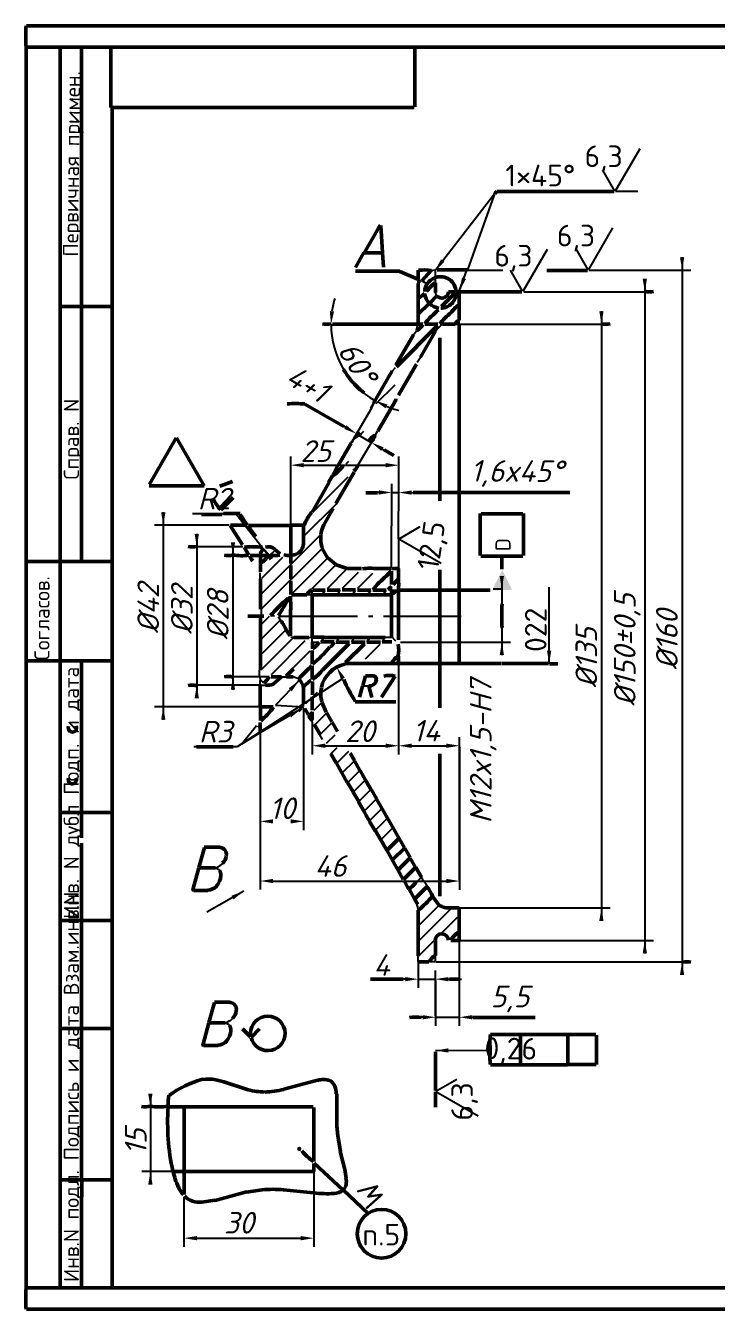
# Model space of a CAD drawing. Header units: millimetres. Extents: x 0 to 420, y 0 to 297.
# Drawn here: x 0 to 159.8, y 0 to 297 of the extents above; entities that cross this region are included whole.
import ezdxf

# ---------------------------------------------------------------- set-up
doc = ezdxf.new("R2010")
doc.units = ezdxf.units.MM
doc.linetypes.add('CENTER', pattern=[24, 18, -2.5, 1, -2.5])
for name, color, linetype, lineweight in [('AXIS', 1, 'CENTER', 25), ('DIMS', 4, 'Continuous', 25), ('MAIN', 7, 'Continuous', 50), ('TEXT', 7, 'Continuous', 25), ('THIN', 3, 'Continuous', 25)]:
    doc.layers.add(name, color=color, linetype=linetype, lineweight=lineweight)
doc.styles.add('ESKD', font='isocpeur.ttf', dxfattribs={"oblique": 15})
doc.dimstyles.new('ESKD', dxfattribs={"dimtxt": 5, "dimasz": 3, "dimexe": 2, "dimexo": 0, "dimgap": 1, "dimtad": 1, "dimtxsty": 'ESKD', "dimcen": 2.5, "dimclrd": 256, "dimclre": 256, "dimclrt": 256, "dimadec": 0, "dimazin": 3, "dimtfac": 1, "dimtmove": 0, "dimatfit": 3, "dimlwd": 25, "dimlwe": 25, "dimarcsym": 0})

# ---------------------------------------------------------------- blocks, each defined once
blk = doc.blocks.new('_CLOSEDFILLED')
at = {"color": 0, "linetype": 'ByBlock'}
blk.add_solid([(-1, 0.164), (0, 0), (-1, -0.164)], dxfattribs=at)
blk = doc.blocks.new('*D8')
at = {"lineweight": 25}
for p, q in [((110.15, 169.63), (110.14, 151.38)), ((110.15, 166.63), (108.15, 166.63)), ((86.74, 154.38), (112.15, 154.38))]:
    blk.add_line(p, q, dxfattribs=at)
at = {"layer": 'Defpoints'}
for p in [(110.15, 166.63), (110.15, 166.63), (86.74, 154.38)]:
    blk.add_point(p, dxfattribs=at)
at = {"layer": 'DIMS', "xscale": 3, "yscale": 3}
for p, rotation in [((110.15, 166.63), 269.9967150444205), ((110.15, 154.38), 89.99671504442051)]:
    blk.add_blockref('_CLOSEDFILLED', p, dxfattribs=dict(at, rotation=rotation))
at = {"layer": 'DIMS', "insert": (105.85, 129.07), "char_height": 5, "attachment_point": 5, "rotation": 89.9967, "style": 'ESKD'}
blk.add_mtext('M12x1,5-H7', dxfattribs=at)
blk = doc.blocks.new('*D10')
at = {"lineweight": 25}
for p, q in [((28.85, 49.91), (28.85, 28.9)), ((28.85, 46.91), (26.85, 46.91)), ((34.01, 31.9), (26.85, 31.9))]:
    blk.add_line(p, q, dxfattribs=at)
at = {"layer": 'Defpoints'}
for p in [(28.85, 46.91), (28.85, 46.91), (34.01, 31.9)]:
    blk.add_point(p, dxfattribs=at)
at = {"layer": 'DIMS', "xscale": 3, "yscale": 3}
for p, rotation in [((28.85, 46.91), 269.9930225875441), ((28.85, 31.9), 89.99302258754412)]:
    blk.add_blockref('_CLOSEDFILLED', p, dxfattribs=dict(at, rotation=rotation))
at = {"layer": 'DIMS', "insert": (25.48, 38.82), "char_height": 5, "attachment_point": 5, "rotation": 89.993, "style": 'ESKD'}
blk.add_mtext('15', dxfattribs=at)
blk = doc.blocks.new('*D25')
at = {"lineweight": 25}
for p, q in [((48.58, 184.06), (38.58, 184.06)), ((56.82, 173.54), (48.58, 184.06))]:
    blk.add_line(p, q, dxfattribs=at)
at = {"layer": 'Defpoints'}
for p in [(55.19, 176.06), (56.25, 174.42)]:
    blk.add_point(p, dxfattribs=at)
at = {"layer": 'DIMS', "xscale": 3, "yscale": 3, "rotation": 123.1296903807496}
blk.add_blockref('_CLOSEDFILLED', (55.19, 176.06), dxfattribs=at)
at = {"layer": 'DIMS', "insert": (43.58, 187.56), "char_height": 5, "attachment_point": 5, "style": 'ESKD'}
blk.add_mtext('R2', dxfattribs=at)
blk = doc.blocks.new('*D27')
at = {"lineweight": 25}
for p, q in [((73.4, 145.94), (48.9, 130.15)), ((48.9, 130.15), (38.9, 130.15))]:
    blk.add_line(p, q, dxfattribs=at)
at = {"layer": 'Defpoints'}
for p in [(71.95, 148.57), (75.43, 142.25)]:
    blk.add_point(p, dxfattribs=at)
at = {"layer": 'DIMS', "xscale": 3, "yscale": 3, "rotation": 118.8786533737825}
blk.add_blockref('_CLOSEDFILLED', (71.95, 148.57), dxfattribs=at)
at = {"layer": 'DIMS', "insert": (43.9, 133.65), "char_height": 5, "attachment_point": 5, "style": 'ESKD'}
blk.add_mtext('R3', dxfattribs=at)
blk = doc.blocks.new('*D30')
at = {"lineweight": 25}
for p, q in [((70.64, 227.91), (68.64, 227.9)), ((80.79, 210.23), (79.77, 208.51))]:
    blk.add_line(p, q, dxfattribs=at)
at = {"layer": 'Defpoints'}
for p in [(70.64, 227.91), (91.26, 228), (73.38, 217.73), (80.79, 210.23)]:
    blk.add_point(p, dxfattribs=at)
at = {"layer": 'DIMS', "lineweight": 25}
for start, end in [(-196.4334, -188.0975), (-179.7615, -120.5124), (-112.1765, -103.8405)]:
    blk.add_arc((91.26, 228), 20.62, start, end, dxfattribs=at)
at = {"layer": 'DIMS', "xscale": 3, "yscale": 3}
for p, rotation in [((70.64, 227.91), 266.0704880148989), ((80.79, 210.23), 153.6555706418759)]:
    blk.add_blockref('_CLOSEDFILLED', p, dxfattribs=dict(at, rotation=rotation))
at = {"layer": 'DIMS', "insert": (76.74, 218.96), "char_height": 5, "attachment_point": 5, "rotation": 301.9152, "style": 'ESKD'}
blk.add_mtext('60%%d', dxfattribs=at)

msp = doc.modelspace()

# ---------------------------------------------------------------- hatches: boundary and pattern name
at = {"layer": 'DIMS'}
h = msp.add_hatch(color=256, dxfattribs=at)
h.dxf.hatch_style = 1
h.paths.add_polyline_path([(110.278, 171.04), (107.852, 166.315), (112.491, 166.485)])
h = msp.add_hatch(color=256, dxfattribs=at)
h.dxf.hatch_style = 1
h.paths.add_polyline_path([(63.204, 37.631), (63.162, 37.588), (63.077, 37.588), (63.034, 37.545), (62.991, 37.545), (62.906, 37.46), (62.906, 37.418), (62.821, 37.333), (62.821, 36.992), (62.864, 36.949), (62.864, 36.907), (62.906, 36.864), (62.906, 36.822), (62.991, 36.737), (63.034, 36.737), (63.077, 36.694), (63.162, 36.694), (63.204, 36.651), (63.375, 36.651), (63.417, 36.694), (63.502, 36.694), (63.545, 36.737), (63.63, 36.737), (63.715, 36.822), (63.715, 36.949), (63.758, 36.992), (63.758, 37.29), (63.715, 37.333), (63.715, 37.375), (63.672, 37.418), (63.672, 37.46), (63.587, 37.545), (63.545, 37.545), (63.502, 37.588), (63.417, 37.588), (63.375, 37.631)])
at = {"layer": 'THIN'}
h = msp.add_hatch(dxfattribs=at)
h.set_pattern_fill('ANSI31', scale=0.777953)
h.set_pattern_definition([(45, (-1.3503, 1.3503), (-1.746554, 1.746554), [])])
h.paths.add_polyline_path([(75.207, 194.07), (74.909, 193.09), (66.396, 184.577), (67.375, 183.896), (67.631, 183.385), (67.673, 182.704), (67.375, 182.023), (64.566, 179.213), (65.162, 178.915), (65.758, 178.149), (65.843, 177.34), (65.545, 176.659), (62.055, 173.168), (61.502, 172.913), (60.438, 172.998), (59.757, 173.552), (59.459, 174.105), (58.437, 174.36), (57.969, 174.871), (57.671, 175.765), (56.394, 174.531), (57.416, 173.722), (57.629, 172.658), (57.331, 171.976), (54.564, 169.21), (55.543, 168.528), (55.799, 168.018), (55.841, 167.337), (55.543, 166.655), (54.564, 165.676), (55.543, 164.868), (55.756, 163.803), (55.458, 163.122), (54.309, 161.973), (55.288, 161.292), (55.586, 160.611), (55.373, 159.547), (54.309, 158.44), (55.288, 157.759), (55.586, 157.078), (55.586, 156.524), (55.288, 155.843), (54.351, 154.864), (54.947, 154.566), (55.586, 153.672), (55.543, 152.693), (54.564, 151.544), (55.458, 150.863), (55.756, 150.181), (55.543, 149.117), (54.522, 148.053), (55.245, 148.096), (56.054, 147.883), (56.565, 147.415), (56.905, 146.733), (59.331, 149.117), (59.884, 149.373), (61.076, 149.202), (61.927, 148.138), (66.013, 152.225), (65.034, 152.906), (64.737, 153.587), (64.822, 154.396), (65.545, 155.46), (64.268, 154.353), (63.63, 154.225), (62.821, 154.438), (62.013, 155.46), (61.332, 155.545), (60.651, 156.098), (60.268, 157.205), (59.672, 157.376), (59.161, 157.844), (58.863, 158.525), (58.906, 159.461), (58.395, 159.206), (57.373, 159.291), (56.65, 159.887), (56.352, 160.44), (55.841, 160.653), (55.373, 161.164), (55.16, 161.718), (55.373, 162.782), (59.076, 166.443), (59.884, 166.655), (60.821, 166.357), (61.544, 165.336), (63.8, 167.592), (64.737, 167.89), (65.673, 167.592), (66.354, 166.698), (67.29, 167.635), (67.844, 167.89), (69.035, 167.72), (69.844, 166.741), (70.951, 167.762), (72.142, 167.932), (72.696, 167.677), (73.377, 166.741), (74.483, 167.762), (75.292, 167.975), (76.228, 167.677), (76.909, 166.741), (81.506, 171.253), (80.314, 170.316), (79.505, 170.103), (78.569, 170.401), (77.888, 171.338), (76.867, 170.401), (76.058, 170.189), (75.122, 170.487), (74.441, 171.423), (73.802, 171.083), (72.781, 171.168), (72.057, 171.764), (71.759, 172.317), (71.206, 172.317), (70.653, 172.572), (70.184, 173.083), (69.972, 173.764), (69.333, 174.02), (68.822, 174.488), (68.525, 175.169), (68.652, 176.02), (68.056, 176.318), (67.418, 177.212), (67.46, 178.234), (68.056, 179), (67.46, 179.298), (66.992, 179.809), (66.779, 180.362), (66.865, 181.171), (71.929, 186.365), (71.334, 186.663), (70.865, 187.173), (70.653, 187.727), (70.738, 188.578), (75.76, 193.772)])
h.paths.add_polyline_path([(90.188, 219.015), (80.867, 209.65), (81.463, 209.352), (81.931, 208.841), (82.144, 208.287), (82.059, 207.479), (77.037, 202.285), (78.058, 201.476), (78.271, 200.923), (78.186, 200.114), (73.887, 195.687), (74.483, 195.389), (74.781, 196.368), (79.335, 200.88), (78.739, 201.178), (78.143, 201.945), (78.058, 202.753), (78.271, 203.307), (86.4, 211.437), (85.805, 211.735), (85.336, 212.246), (85.124, 212.8), (85.209, 213.651), (90.274, 218.929)])
h = msp.add_hatch(dxfattribs=at)
h.set_pattern_fill('ANSI31', scale=0.777953)
h.set_pattern_definition([(45, (-1.0007, 1.0007), (-1.746554, 1.746554), [])])
h.paths.add_polyline_path([(68.269, 143.966), (64.609, 140.263), (65.886, 139.922), (66.354, 139.412), (66.567, 138.731), (67.546, 137.922), (67.758, 137.368), (67.716, 136.687), (66.694, 135.368), (67.29, 135.07), (67.801, 134.516), (68.014, 133.963), (67.886, 133.069), (68.695, 132.814), (69.206, 132.345), (69.503, 131.664), (69.461, 131.068), (70.057, 130.77), (70.567, 130.217), (70.78, 129.153), (70.525, 128.557), (71.632, 127.833), (71.929, 127.152), (71.844, 126.428), (72.568, 126.088), (73.036, 125.577), (73.249, 125.024), (73.121, 124.13), (73.845, 123.789), (74.313, 123.278), (74.526, 122.725), (74.398, 121.873), (75.505, 121.15), (75.803, 120.469), (75.717, 119.66), (76.441, 119.319), (76.909, 118.809), (77.122, 118.255), (76.994, 117.404), (78.101, 116.68), (78.399, 115.999), (78.314, 115.233), (79.037, 114.892), (79.505, 114.381), (79.718, 113.828), (79.548, 112.892), (80.272, 112.551), (80.74, 112.04), (80.953, 111.487), (80.867, 110.678), (81.634, 110.337), (82.102, 109.827), (82.315, 109.273), (82.315, 108.379), (85.124, 111.231), (84.4, 111.572), (83.932, 112.083), (83.719, 112.636), (83.847, 113.487), (82.74, 114.211), (82.442, 114.892), (82.57, 115.744), (81.463, 116.467), (81.165, 117.148), (81.251, 117.957), (80.527, 118.298), (80.059, 118.809), (79.846, 119.362), (79.974, 120.213), (79.25, 120.554), (78.654, 121.32), (78.697, 122.469), (78.058, 122.725), (77.548, 123.193), (77.25, 123.874), (77.335, 124.683), (76.611, 125.024), (76.143, 125.534), (75.93, 126.088), (76.058, 126.939), (75.377, 127.28), (74.781, 128.046), (74.824, 129.195), (74.058, 128.897), (72.994, 128.982), (72.313, 129.536), (72.015, 130.089), (71.504, 130.302), (71.036, 130.813), (70.823, 131.366), (70.865, 132.047), (71.759, 133.197), (71.163, 133.495), (70.525, 134.389), (70.482, 135.112), (70.908, 135.921), (70.184, 136.262), (69.716, 136.772), (69.503, 137.326), (69.589, 138.135), (68.993, 138.433), (68.354, 139.327), (68.312, 140.008), (68.525, 140.518), (67.588, 141.2), (67.29, 141.881), (67.375, 142.689)])
h.paths.add_polyline_path([(85.634, 154.055), (84.4, 153.034), (83.591, 152.821), (82.612, 153.119), (81.931, 154.055), (77.335, 149.543), (78.527, 150.479), (79.335, 150.692), (80.272, 150.394), (80.995, 149.415)])
h = msp.add_hatch(dxfattribs=at)
h.set_pattern_fill('ANSI31', scale=0.777953)
h.set_pattern_definition([(45, (-0.6809, 0.6809), (-1.746554, 1.746554), [])])
h.paths.add_polyline_path([(98.403, 92.842), (97.594, 92.331), (96.828, 92.331), (96.275, 92.586), (95.551, 93.565), (91.04, 89.011), (91.934, 88.33), (92.231, 87.648), (92.019, 86.584), (90.997, 85.52), (91.976, 84.839), (92.231, 84.328), (92.274, 83.647), (91.976, 82.966), (90.784, 81.774), (90.869, 81.689), (94.53, 85.265), (94.615, 85.946), (95.211, 86.712), (96.445, 87.138), (100.063, 90.713), (99.254, 90.969), (98.743, 91.437), (98.445, 92.118)])

# ---------------------------------------------------------------- linework, layer by layer
at = {"layer": 'AXIS'}
msp.add_line((58.778, 160.407), (102.446, 160.407), dxfattribs=at)
at = {"layer": 'DIMS'}
for p, q in [((136.456, 258.729), (142.111, 268.523)), ((136.323, 258.687), (133.519, 263.543)), ((141.646, 258.603), (136.453, 258.603)), ((130.28, 240.555), (135.859, 250.217)), ((115.109, 235.519), (120.726, 245.249)), ((130.125, 240.519), (127.332, 245.357)), ((114.966, 235.535), (112.144, 240.421)), ((86.293, 171.466), (86.293, 178.192)), ((96.149, 172.534), (86.355, 178.188)), ((86.404, 178.27), (91.292, 181.092)), ((94.911, 50.489), (99.767, 53.293)), ((104.667, 44.71), (94.905, 50.346))]:
    msp.add_line(p, q, dxfattribs=at)
at = {"layer": 'MAIN'}
for p, q in [((419.864, 296.945), (0.17, 296.945)), ((0.085, 292.019), (89.976, 292.019)), ((0.085, 4.981), (0.085, 292.019)), ((8.002, 5.023), (8.002, 291.977)), ((12.953, 173.041), (12.953, 291.977)), ((19.725, 278.057), (19.725, 291.976)), ((90.018, 278.185), (90.018, 291.977)), ((414.935, 292.007), (90.061, 292.007)), ((19.983, 232.041), (19.983, 277.972)), ((20.047, 278.014), (89.848, 278.014)), ((109.001, 258.603), (136.155, 258.603)), ((78.35, 244.474), (81.393, 249.745)), ((82.527, 244.471), (82.144, 250.728)), ((76.282, 241.033), (78.26, 244.46)), ((78.399, 244.428), (82.485, 244.428)), ((82.74, 241.108), (82.527, 244.385)), ((76.313, 240.145), (86.57, 240.145)), ((90.699, 238.298), (86.571, 240.086)), ((90.793, 238.339), (90.793, 240.401)), ((91.636, 237.958), (93.806, 240.341)), ((102.063, 240.46), (95.168, 240.46)), ((120.578, 240.327), (129.942, 240.327)), ((90.802, 230.295), (90.802, 237.319)), ((90.856, 233.871), (92.231, 234.978)), ((94.78, 235.233), (94.78, 237.447)), ((96.2, 231.987), (99.456, 235.244)), ((99.468, 235.372), (97.849, 235.372)), ((99.595, 235.428), (114.789, 235.428)), ((100.288, 232.381), (100.288, 235.385)), ((8.044, 231.998), (19.919, 231.998)), ((20.009, 5.023), (20.009, 231.998)), ((90.89, 230.274), (93.274, 232.658)), ((93.381, 232.722), (95.041, 234.382)), ((100.306, 228.848), (100.306, 232.339)), ((90.793, 227.931), (90.793, 230.253)), ((70.993, 227.889), (91.848, 227.889)), ((85.804, 218.078), (95.296, 227.571)), ((91.324, 220.252), (94.828, 226.293)), ((95.381, 227.91), (92.316, 227.91)), ((96.402, 227.889), (99.34, 227.889)), ((100.306, 149.458), (100.306, 227.846)), ((85.642, 218.419), (89.721, 225.485)), ((95.807, 187.046), (95.807, 224.719)), ((80.452, 209.655), (84.78, 217.153)), ((86.27, 211.481), (90.398, 218.628)), ((73.589, 204.243), (64.609, 209.428)), ((81.454, 203.137), (85.287, 209.777)), ((28.666, 190.911), (34.844, 201.612)), ((41.303, 190.547), (34.925, 201.594)), ((72.367, 195.364), (75.271, 200.395)), ((85.17, 197.567), (82.907, 198.873)), ((70.951, 192.835), (72.185, 195.261)), ((71.775, 186.417), (75.991, 193.719)), ((41.285, 190.541), (28.542, 190.541)), ((44.903, 190.451), (47.882, 191.558)), ((66.258, 184.435), (70.15, 191.206)), ((70.03, 191.272), (70.901, 192.781)), ((45.179, 184.981), (47.989, 187.791)), ((81.421, 188.919), (78.654, 188.919)), ((89.635, 188.961), (100.267, 188.961)), ((100.352, 188.983), (125.855, 188.983)), ((49.627, 184.112), (45.797, 184.112)), ((68.978, 181.516), (71.136, 185.254)), ((105.153, 174.375), (105.153, 184.151)), ((115.125, 174.375), (115.125, 184.151)), ((40.689, 183.896), (45.456, 183.896)), ((50.155, 176.872), (47.329, 181.362)), ((47.371, 181.405), (51.202, 181.405)), ((51.244, 181.447), (49.627, 183.862)), ((51.542, 181.383), (61.259, 181.383)), ((61.302, 174.488), (61.302, 181.362)), ((61.344, 181.405), (64.284, 181.405)), ((64.298, 179.085), (64.298, 181.362)), ((115.044, 184.057), (105.34, 184.057)), ((64.284, 177.084), (64.284, 179.044)), ((51.617, 174.478), (50.531, 176.342)), ((58.863, 174.786), (57.671, 175.765)), ((69.842, 173.891), (68.612, 176.022)), ((0.128, 172.998), (19.919, 172.998)), ((51.925, 174.417), (54.239, 174.417)), ((54.303, 172.615), (54.303, 174.375)), ((56.097, 174.396), (54.324, 174.396)), ((54.346, 170.614), (54.346, 172.573)), ((61.323, 172.572), (61.323, 174.375)), ((71.759, 172.317), (69.887, 173.85)), ((74.398, 171.423), (71.802, 172.274)), ((110.15, 174.254), (105.298, 174.254)), ((110.15, 174.254), (115.002, 174.254)), ((110.15, 171.253), (110.15, 174.233)), ((61.302, 169.039), (61.302, 172.105)), ((74.441, 171.423), (77.675, 171.423)), ((81.42, 171.381), (84.613, 171.381)), ((83.452, 169.688), (84.582, 170.817)), ((84.644, 167.676), (84.644, 170.785)), ((86.25, 168.869), (86.25, 171.381)), ((95.807, 139.199), (95.807, 171.125)), ((54.308, 161.973), (54.308, 169.039)), ((61.323, 165.42), (61.323, 168.572)), ((66.354, 166.402), (69.248, 166.402)), ((72.781, 166.424), (69.716, 166.424)), ((76.314, 166.473), (73.249, 166.473)), ((79.846, 166.424), (76.781, 166.424)), ((83.378, 166.375), (80.313, 166.375)), ((84.653, 155.545), (84.653, 166.36)), ((85.029, 167.736), (86.155, 168.861)), ((86.272, 160.44), (86.272, 166.36)), ((86.314, 166.402), (107.469, 166.402)), ((66.307, 160.398), (66.307, 165.251)), ((66.328, 165.315), (68.567, 165.315)), ((68.61, 165.336), (82.74, 165.336)), ((84.613, 165.315), (82.782, 165.315)), ((51.415, 160.398), (55.075, 160.398)), ((54.303, 158.439), (54.303, 160.356)), ((61.281, 155.843), (61.281, 160.355)), ((66.307, 155.545), (66.307, 160.398)), ((86.25, 154.864), (86.25, 160.355)), ((54.308, 154.907), (54.308, 158.397)), ((54.303, 151.416), (54.303, 154.864)), ((61.204, 155.843), (60.268, 157.12)), ((62.013, 155.46), (65.503, 155.46)), ((69.035, 155.481), (66.328, 155.481)), ((71.377, 154.439), (68.312, 154.439)), ((69.078, 155.46), (83.166, 155.46)), ((84.729, 154.415), (82.485, 154.415)), ((66.286, 149.287), (66.286, 152.396)), ((66.328, 152.821), (66.328, 154.351)), ((68.726, 147.936), (74.835, 154.044)), ((74.909, 154.39), (71.844, 154.39)), ((73.972, 149.628), (78.356, 154.012)), ((78.527, 154.393), (75.376, 154.393)), ((82.06, 154.393), (78.952, 154.393)), ((0.128, 150.011), (19.919, 150.011)), ((12.953, 109.103), (12.953, 149.969)), ((54.308, 147.883), (54.308, 151.373)), ((66.237, 145.71), (66.237, 148.861)), ((73.844, 149.394), (77.421, 149.394)), ((77.463, 149.432), (84.528, 149.432)), ((86.229, 149.437), (84.57, 149.437)), ((86.25, 149.458), (86.25, 151.118)), ((86.314, 149.432), (110.107, 149.432)), ((120.918, 149.394), (110.192, 149.394)), ((121.173, 149.351), (123.089, 149.351)), ((59.204, 146.378), (56.777, 146.378)), ((57.246, 144.656), (59.203, 146.35)), ((60.277, 146.509), (61.96, 148.192)), ((61.886, 146.378), (60.309, 146.378)), ((64.119, 143.982), (65.949, 145.599)), ((77.97, 144.265), (78.581, 146.545)), ((78.577, 146.576), (80.23, 146.576)), ((82.315, 141.625), (85.49, 146.464)), ((54.261, 139.454), (54.261, 144.351)), ((64.305, 140.178), (64.305, 143.626)), ((66.333, 142.179), (66.333, 145.288)), ((77.225, 141.62), (77.912, 144.184)), ((80.066, 141.584), (79.371, 144.177)), ((66.286, 138.645), (66.286, 141.753)), ((69.546, 138.135), (68.482, 140.476)), ((85.634, 140.595), (76.228, 140.595)), ((54.308, 136.262), (54.308, 139.391)), ((57.288, 139.412), (54.324, 139.412)), ((65.37, 137.621), (64.58, 138.989)), ((66.264, 136.304), (66.264, 138.22)), ((70.83, 135.925), (69.581, 138.088)), ((54.239, 133.494), (54.239, 135.794)), ((68.031, 133.146), (66.735, 135.391)), ((72.16, 133.693), (70.89, 135.893)), ((39.54, 130.132), (47.967, 130.132)), ((71.839, 126.425), (70.607, 128.56)), ((76.068, 126.967), (75.069, 128.699)), ((95.807, 95.609), (95.807, 128.557)), ((73.156, 124.168), (71.878, 126.381)), ((77.333, 124.682), (76.055, 126.895)), ((74.4, 121.893), (73.104, 124.138)), ((75.728, 119.709), (74.451, 121.922)), ((78.603, 122.464), (77.344, 124.645)), ((79.905, 120.223), (78.638, 122.417)), ((77.058, 117.482), (75.79, 119.677)), ((81.224, 118.033), (79.975, 120.196)), ((78.274, 115.21), (77.015, 117.391)), ((86.396, 108.973), (81.208, 117.957)), ((8.044, 114.977), (19.919, 114.977)), ((80.837, 110.704), (79.57, 112.899)), ((82.209, 108.52), (80.949, 110.701)), ((12.953, 30.011), (12.953, 107.868)), ((41.327, 106.906), (44.903, 106.906)), ((83.541, 106.228), (82.245, 108.473)), ((83.538, 106.176), (86.325, 108.965)), ((87.669, 106.757), (86.409, 108.938)), ((40.085, 102.209), (41.336, 106.879)), ((86.097, 101.735), (83.512, 106.212)), ((84.879, 103.984), (87.624, 106.73)), ((86.134, 101.706), (88.923, 104.495)), ((88.967, 104.513), (87.689, 106.726)), ((90.187, 102.267), (88.938, 104.43)), ((38.741, 97.349), (40.032, 102.169)), ((40.136, 102.164), (43.881, 102.164)), ((87.364, 99.474), (86.068, 101.719)), ((87.4, 99.461), (90.21, 102.271)), ((91.549, 100.035), (90.272, 102.248)), ((38.816, 96.928), (42.136, 96.928)), ((89.974, 95.012), (88.696, 97.225)), ((90.007, 94.981), (92.796, 97.769)), ((95.551, 93.565), (94.147, 95.524)), ((90.681, 93.677), (89.925, 94.986)), ((90.802, 81.774), (90.802, 92.374)), ((98.403, 92.886), (100.267, 92.886)), ((100.288, 90.926), (100.288, 92.865)), ((8.044, 89.99), (19.919, 89.99)), ((100.306, 87.393), (100.306, 90.884)), ((100.288, 85.411), (100.288, 87.351)), ((94.787, 81.902), (94.787, 85.368)), ((100.267, 85.389), (98.318, 85.389)), ((90.813, 80.414), (93.296, 80.414)), ((79.803, 76.389), (87.337, 76.389)), ((98.062, 76.389), (100.267, 76.389)), ((42.403, 66.361), (43.657, 71.041)), ((43.668, 71.064), (47.201, 71.064)), ((41.039, 61.377), (42.366, 66.329)), ((42.434, 66.322), (46.18, 66.322)), ((103.553, 67.577), (117.896, 67.577)), ((8.044, 65.002), (19.919, 65.002)), ((51.99, 63.065), (50.159, 64.896)), ((52.234, 62.991), (54.128, 64.885)), ((107.511, 63.584), (114.406, 63.584)), ((114.449, 56.659), (114.449, 63.555)), ((114.491, 63.597), (131.857, 63.597)), ((125.387, 56.659), (125.387, 63.555)), ((132.014, 56.667), (132.014, 63.427)), ((41.115, 61.086), (44.562, 61.086)), ((94.787, 50.656), (94.787, 59.596)), ((114.406, 56.629), (107.511, 56.629)), ((114.491, 56.616), (125.345, 56.616)), ((125.43, 56.642), (132.001, 56.642)), ((45.834, 52.655), (43.971, 53.154)), ((51.5, 50.818), (45.839, 52.674)), ((59.749, 50.932), (67.511, 53.012)), ((71.951, 47.632), (71.951, 49.892)), ((72.015, 42.398), (72.015, 47.634)), ((94.822, 46.783), (94.822, 50.316)), ((32.985, 46.908), (36.609, 46.908)), ((36.651, 31.969), (36.651, 46.865)), ((66.524, 46.904), (36.694, 46.904)), ((66.625, 34.268), (66.625, 46.698)), ((72.185, 40.142), (72.015, 42.398)), ((72.815, 36.524), (72.185, 40.142)), ((73.868, 32.366), (72.758, 36.509)), ((66.625, 31.886), (66.625, 33.8)), ((73.462, 27.627), (66.737, 33.842)), ((8.044, 29.968), (19.961, 29.968)), ((34.134, 31.908), (36.566, 31.908)), ((36.632, 26.605), (36.632, 31.886)), ((66.567, 31.908), (36.694, 31.908)), ((74.143, 30.394), (73.811, 32.352)), ((43.804, 25.249), (51.067, 27.195)), ((51.074, 27.167), (54.692, 27.712)), ((66.567, 26.988), (59.629, 27.712)), ((79.165, 22.306), (73.547, 27.584)), ((12.953, 5.023), (12.953, 25.796)), ((40.774, 24.817), (43.796, 25.277)), ((0.128, 4.986), (414.893, 4.986)), ((0.17, 0.069), (378.8, 0.069))]:
    msp.add_line(p, q, dxfattribs=at)
msp.add_circle((82.322, 17.536), 5.629, dxfattribs=at)
for centre, radius, start, end in [((25.046, 294.467), 25.043, 174.28403, 185.60123), ((109.483, 257.759), 0.988, 119.70293, 173.33951), ((83.323, 249.189), 1.974, 128.42787, 163.85846), ((92.288, 226.339), 14.111, 83.8127, 95.76128), ((95.98, 235.107), 3.776, 109.92418, 145.46832), ((95.937, 235.254), 3.651, 3.04469, 107.52263), ((96.025, 235.343), 3.748, 185.13439, 224.02501), ((96.349, 235.186), 4.053, 149.30396, 176.3061), ((101.899, 228.165), 11.77, 127.79718, 141.4441), ((96.02, 235.169), 3.551, 269.98876, 1.06145), ((96.288, 235.443), 1.499, 285.99487, 358.48579), ((144.335, 239.864), 4.49, 255.5818, 281.87377), ((95.989, 235.362), 3.746, 225.99964, 264.00566), ((96.304, 235.554), 1.624, 224.86534, 284.15442), ((105.888, 224.77), 9.496, 126.97323, 142.07427), ((112.654, 211.017), 26.509, 130.31357, 140.14135), ((109.374, 217.191), 17.324, 129.32356, 141.37757), ((100.907, 227.321), 1.663, 115.753, 156.09445), ((69.523, 232.249), 4.368, 258.65053, 285.02437), ((87.958, 230.285), 4.641, 303.20355, 328.43378), ((134.29, 232.372), 4.49, 255.5818, 281.87377), ((91.167, 227.893), 20.503, 210.58241, 221.47913), ((84.239, 220.863), 10.631, 217.74458, 235.87924), ((62.473, 185.399), 24.148, 84.91962, 94.62903), ((84.403, 210.735), 1.261, 312.62703, 357.01025), ((83.292, 198.269), 4.728, 122.27689, 145.43567), ((78.448, 202.595), 2.376, 305.71576, 350.56256), ((63.932, 202.278), 11.856, 306.66293, 323.34612), ((74.111, 196.101), 2.832, 310.22149, 342.80172), ((53.995, 192.563), 11.746, 205.41862, 220.43697), ((74.922, 177.266), 11.311, 140.88485, 158.43461), ((63.123, 187.458), 13.116, 207.83956, 221.15104), ((75.545, 178.257), 7.315, 153.61363, 172.84348), ((75.928, 178.457), 7.663, 174.98964, 198.11164), ((38.431, 180.861), 4.486, 259.21292, 284.8898), ((52.533, 158.634), 17.805, 82.75157, 96.19001), ((56.251, 174.423), 1.95, 128.60066, 178.91874), ((56.152, 174.191), 2.247, 47.60195, 107.74341), ((61.354, 177.396), 2.951, 269.81617, 325.47855), ((61.188, 177.419), 3.09, 326.74706, 353.81494), ((46.816, 178.86), 4.486, 259.21292, 284.8898), ((49.869, 186.529), 12.166, 260.99543, 277.85902), ((54.345, 175.057), 2.597, 195.64648, 226.25821), ((50.932, 177.71), 6.171, 304.19551, 327.03226), ((57.595, 182.164), 7.785, 262.08604, 279.07056), ((60.825, 177.676), 3.282, 250.99298, 277.32939), ((79.653, 153.561), 17.887, 84.45679, 95.6695), ((100.154, 149.96), 25.835, 130.25818, 140.20873), ((85.679, 168.619), 2.824, 78.87192, 108.50008), ((67.915, 163.647), 3.343, 121.38935, 148.61986), ((85.127, 165.971), 1.373, 111.88994, 158.11938), ((84.057, 166.998), 1.676, 294.00277, 337.33259), ((77.007, 167.744), 9.286, 352.45114, 6.6912), ((85.307, 135.831), 37.817, 130.71226, 139.29669), ((34.188, 177.068), 29.383, 325.81031, 334.52787), ((31.222, 162.66), 30.095, 355.77716, 4.45278), ((63.279, 186.637), 21.365, 265.22006, 274.70996), ((143.277, 160.396), 33.162, 175.12998, 184.70998), ((50.742, 153.088), 10.362, 22.94395, 37.13249), ((63.873, 156.833), 4.743, 301.72647, 328.28273), ((44.27, 175.488), 34.3, 310.12636, 319.58425), ((68.868, 155.709), 2.91, 302.11412, 332.01795), ((78.552, 152.409), 7.753, 350.76514, 11.00135), ((81.426, 130.48), 23.866, 129.58698, 139.92499), ((75.431, 142.25), 7.213, 102.95165, 167.01608), ((89.896, 145.746), 6.536, 124.61457, 144.81587), ((46.836, 141.896), 4.526, 76.03459, 100.9412), ((52.735, 148.519), 4.242, 303.69299, 329.05105), ((61.009, 143.281), 3.304, 6.60151, 50.47454), ((59.051, 155.465), 12.214, 306.82464, 322.10338), ((109.426, 161.42), 39.138, 203.6121, 212.05773), ((80.263, 145.711), 0.874, 331.75493, 92.18903), ((84.167, 139.492), 7.152, 79.27504, 100.40778), ((38.451, 139.896), 4.526, 76.03459, 100.9412), ((56.025, 147.48), 3.083, 259.45036, 293.37005), ((75.874, 142.414), 7.609, 169.27537, 194.38572), ((79.558, 145.781), 1.567, 263.59344, 341.71102), ((43.565, 149.333), 17.008, 309.43728, 323.90111), ((68.335, 138.387), 3.026, 195.44805, 225.23294), ((10.806, 134.545), 0.968, 157.29073, 26.01115), ((10.806, 122.54), 0.968, 157.25618, 26.04402), ((88.405, 119.47), 10.942, 203.07202, 216.6925), ((44.866, 105.325), 1.56, 344.20995, 88.70075), ((43.533, 105.232), 2.873, 315.0697, 353.19611), ((42.906, 100.478), 2.221, 357.40595, 29.47033), ((40.999, 100.608), 4.141, 320.11263, 356.81774), ((93.705, 101.315), 6.462, 200.53622, 218.70813), ((84.948, 102.617), 6.527, 305.35224, 326.86491), ((38.956, 97.155), 0.283, 139.52752, 238.40396), ((41.77, 100.394), 3.447, 276.03619, 314.58799), ((71.814, 114.757), 29.389, 310.46292, 319.21097), ((84.96, 91.753), 9.928, 22.63332, 37.10572), ((97.867, 97.104), 4.228, 237.58978, 276.59629), ((96.383, 85.311), 1.628, 95.19399, 175.69635), ((96.231, 85.349), 1.557, 2.53998, 88.41865), ((105.893, 79.776), 9.503, 126.9747, 143.03434), ((97.503, 77.695), 5.04, 123.94194, 146.06718), ((152.954, 74.36), 6.071, 81.41974, 99.19545), ((47.178, 69.469), 1.56, 346.32865, 89.19487), ((45.744, 69.431), 2.997, 315.09663, 353.47445), ((45.115, 64.575), 2.336, 357.97019, 29.59208), ((56.022, 63.872), 3.989, 193.3725, 191.19442), ((90.125, 57.254), 10.372, 82.09008, 97.18328), ((43.375, 64.722), 4.081, 319.41842, 356.77818), ((126.141, 61.708), 18.743, 174.28774, 185.40834), ((41.162, 61.255), 0.183, 139.25246, 254.54247), ((44.154, 64.427), 3.326, 276.95948, 314.52312), ((122.124, 58.292), 14.726, 173.94563, 186.44497), ((46.837, 31.082), 22.936, 104.80854, 126.50686), ((42.268, 44.876), 8.43, 78.3814, 98.73987), ((55.671, 66.993), 16.693, 255.53829, 268.6831), ((54.957, 69.108), 18.81, 271.00761, 284.76966), ((68.872, 48.54), 4.666, 71.40077, 106.91644), ((68.404, 50.2), 3.42, 354.91851, 54.61948), ((41.434, 47.827), 8.495, 168.13027, 185.8746), ((27.685, 51.533), 4.651, 259.33132, 284.61779), ((30.992, 62.212), 15.342, 261.99063, 277.10878), ((86.868, 43.332), 54.027, 176.24831, 192.14115), ((76.676, 47.836), 16.975, 221.07141, 233.39598), ((-11.366, 27.94), 24.375, 355.05149, 4.66294), ((50.832, 35.554), 17.103, 192.39733, 204.74102), ((70.919, 29.544), 3.268, 324.49529, 14.76711), ((40.027, 30.089), 4.986, 199.7055, 224.79447), ((57.064, 0.043), 27.753, 84.7039, 94.90028), ((69.87, 51.399), 24.621, 262.5019, 273.40674), ((71.297, 30.372), 3.526, 270.59283, 308.25794), ((40.158, 29.81), 5, 226.62504, 277.0314), ((24.62, 2.511), 24.618, 174.35142, 185.76546)]:
    msp.add_arc(centre, radius, start, end, dxfattribs=at)
at = {"layer": 'THIN'}
for p, q in [((93.806, 240.341), (94.615, 240.512)), ((90.814, 237.362), (90.771, 238.085)), ((91.38, 237.915), (90.814, 238.128)), ((90.856, 237.362), (91.38, 237.872)), ((92.808, 237.241), (91.654, 237.908)), ((94.787, 237.489), (94.787, 238.639)), ((94.835, 238.766), (94.835, 240.171)), ((95.083, 234.424), (94.801, 235.233)), ((100.309, 227.931), (100.267, 228.805)), ((89.72, 225.485), (90.401, 226.379)), ((90.39, 226.51), (90.74, 227.843)), ((94.787, 226.33), (95.591, 227.151)), ((95.591, 227.143), (96.362, 227.891)), ((96.403, 227.846), (95.849, 227.931)), ((100.26, 227.783), (99.375, 227.826)), ((90.529, 219.142), (91.329, 220.249)), ((84.829, 217.141), (85.554, 217.866)), ((79.989, 208.513), (80.564, 209.51)), ((80.875, 202.252), (81.405, 203.169)), ((75.241, 200.412), (75.845, 200.838)), ((54.261, 169.079), (54.261, 170.362)), ((66.307, 165.335), (66.307, 166.36)), ((68.652, 165.352), (69.248, 166.387)), ((72.185, 165.352), (72.781, 166.387)), ((75.717, 165.352), (76.314, 166.387)), ((79.25, 165.352), (79.846, 166.387)), ((82.81, 165.362), (83.394, 166.376)), ((84.613, 166.402), (83.847, 166.445)), ((84.644, 166.445), (84.613, 167.251)), ((84.729, 166.402), (85.549, 166.402)), ((85.634, 166.402), (86.145, 166.485)), ((60.661, 164.559), (61.129, 165.027)), ((66.244, 165.315), (65.077, 165.315)), ((54.521, 160.434), (54.521, 161.925)), ((57.586, 160.398), (56.65, 160.44)), ((59.015, 159.39), (58.515, 160.257)), ((61.97, 155.46), (61.374, 155.511)), ((65.545, 155.46), (66.243, 155.503)), ((66.307, 154.436), (66.307, 155.46)), ((68.312, 154.481), (69.035, 155.417)), ((71.844, 154.481), (72.568, 155.417)), ((75.377, 154.481), (76.101, 155.417)), ((79.003, 154.445), (79.582, 155.451)), ((82.536, 154.445), (83.115, 155.451)), ((83.207, 155.503), (84.645, 155.503)), ((85.646, 154.618), (84.675, 155.578)), ((66.354, 154.393), (67.844, 154.393)), ((54.096, 146.426), (54.096, 147.846)), ((54.261, 144.434), (54.261, 145.499)), ((54.325, 145.584), (54.282, 146.35)), ((55.075, 144.903), (54.394, 145.541)), ((59.202, 146.378), (60.269, 146.378)), ((63.077, 145.882), (61.885, 146.35)), ((54.324, 144.413), (55.416, 144.413)), ((79.378, 144.201), (78.015, 144.201)), ((64.298, 139.454), (64.298, 140.135)), ((63.289, 138.347), (63.928, 138.986)), ((65.46, 137.624), (66.243, 138.22)), ((53.71, 134.737), (54.478, 135.504)), ((66.328, 135.623), (66.286, 136.219)), ((68.664, 131.884), (67.959, 133.105)), ((44.845, 101.585), (43.871, 102.147)), ((43.908, 102.112), (44.961, 102.719)), ((44.988, 102.667), (45.584, 103.186)), ((90.792, 99.205), (91.572, 99.973)), ((92.061, 99.142), (91.593, 99.993)), ((92.924, 97.808), (92.22, 99.028)), ((90.891, 92.43), (90.567, 93.637)), ((90.793, 80.413), (90.793, 81.732)), ((94.76, 80.414), (93.337, 80.414)), ((94.78, 80.456), (94.78, 81.859)), ((47.146, 65.734), (46.217, 66.271)), ((46.251, 66.265), (47.258, 66.846)), ((47.286, 66.79), (47.882, 67.301))]:
    msp.add_line(p, q, dxfattribs=at)

# ---------------------------------------------------------------- texts
at = {"layer": 'TEXT', "style": 'ESKD'}
for s, height, rotation, p in [('Первичная примен.', 3.5, 89.28121, (12.118, 243.508)), ('Справ. N', 3.5, 90, (12.331, 191.963)), ('12,5', 5, 81.54256, (95.446, 170.817)), ('D', 3.5, 90, (112.179, 175.418)), ('Согласов.', 3.5, 90, (5.519, 150.176)), ('022', 5, 90, (120.487, 152.085)), ('Инв. N дубл Подп. и дата', 3.5, 90, (12.331, 90.359)), ('Инв.N подл. Подпись и дата Взам.инв.N', 3.5, 90, (12.331, 6.361)), ('0,26', 5, -0.89892, (106.115, 57.973)), ('6,3', 5, 90, (103.455, 43.694)), ('W', 5, 118.06652, (83.394, 25.188))]:
    msp.add_text(s, height=height, rotation=rotation, dxfattribs=at).set_placement(p)
for s, p in [('6,3', (129.27, 264.255)), ('1×45%%d', (110.961, 259.801)), ('6,3', (122.883, 245.907)), ('6,3', (108.406, 241.241)), ('(n.5)', (76.046, 14.806))]:
    msp.add_text(s, height=5, dxfattribs=at).set_placement(p)

# ---------------------------------------------------------------- dimensions: what is measured, and where the dimension line sits
at = {"layer": 'DIMS'}
for base, p1, p2, angle, location, text in [((151.849, 240.41), (130.282, 240.41), (94.844, 80.385), 90, (148.324, 154.949), '%%c160'), ((143.225, 235.421), (115.257, 235.421), (100.352, 85.375), 90, (139.17, 152.616), '%%c150%%p0,5'), ((133.19, 227.899), (100.352, 227.9), (100.352, 92.897), 89.99872, (129.696, 150.813), '%%c135'), ((76.531, 202.57), (80.028, 208.491), (76.916, 195.417), 329.43236, (65.189, 214.15), '4+1'), ((61.308, 195.304), (61.302, 181.447), (86.303, 189.344), 359.97716, (67.105, 198.56), '25'), ((84.695, 188.978), (84.605, 171.466), (86.221, 178.277), 359.70495, (113.622, 193.363), '1,6x45%%d'), ((31.837, 181.396), (47.073, 181.396), (54.224, 139.4), 90, (28.358, 162.161), '%%c42'), ((39.586, 176.396), (50.266, 176.394), (54.224, 144.398), 89.9911, (36.129, 161.843), '%%c32'), ((47.956, 174.443), (47.956, 174.443), (56.309, 146.368), 90, (44.432, 160.676), '%%c28'), ((66.289, 130.405), (66.29, 135.538), (86.274, 149.373), 359.98948, (77.324, 133.758), '20'), ((86.275, 130.395), (86.267, 149.373), (100.362, 99.312), 0.02384, (92.652, 133.864), '14'), ((54.243, 112.906), (54.239, 133.197), (64.275, 139.071), 0.01155, (59.334, 115.94), '10'), ((54.243, 99.114), (54.244, 112.764), (100.352, 130.174), 359.9944, (70.511, 102.577), '46'), ((94.835, 67.596), (94.833, 76.07), (100.312, 85.35), 0.01205, (112.026, 71.82), '5,5'), ((90.805, 76.408), (90.804, 80.327), (94.79, 67.897), 0.01837, (82.327, 79.669), '4'), ((36.612, 16.502), (36.612, 26.095), (66.644, 31.844), 359.99614, (49.328, 20.064), '30')]:
    msp.add_linear_dim(base=base, p1=p1, p2=p2, angle=angle, location=location, text=text, dimstyle='ESKD', override={"dimlfac": 1, "dimtix": 0, "dimtofl": 1, "dimtmove": 2}, dxfattribs=at).render()
dim = msp.add_angular_dim_3p(base=(73.375, 217.731), center=(91.258, 227.998), p1=(70.638, 227.912), p2=(80.788, 210.233), text='60%%d', dimstyle='ESKD', dxfattribs=at)
dim.commit()
dim.dimension.update_dxf_attribs({"geometry": '*D30', "text_midpoint": (76.738, 218.955), "dimtype": 165})
for center, mpoint, text, picture, middle in [((56.251, 174.423), (55.185, 176.056), 'R2', '*D25', (48.583, 184.057)), ((75.431, 142.25), (71.947, 148.566), 'R3', '*D27', (48.899, 130.152))]:
    dim = msp.add_radius_dim(center=center, mpoint=mpoint, text=text, dimstyle='ESKD', override={"dimtih": 1, "dimtoh": 1}, dxfattribs=at)
    dim.commit()
    dim.dimension.update_dxf_attribs({"geometry": picture, "text_midpoint": middle, "dimtype": 164})
for base, p1, p2, angle, text, picture, middle in [((110.146, 166.631), (110.146, 166.631), (86.741, 154.384), 89.99672, 'M12x1,5-H7', '*D8', (105.852, 129.071)), ((28.847, 46.914), (28.847, 46.914), (34.007, 31.9), 89.99302, '15', '*D10', (25.484, 38.815))]:
    dim = msp.add_linear_dim(base=base, p1=p1, p2=p2, angle=angle, text=text, dimstyle='ESKD', override={"dimlfac": 1, "dimtix": 0, "dimtofl": 1, "dimtmove": 2}, dxfattribs=at)
    dim.commit()
    dim.dimension.update_dxf_attribs({"geometry": picture, "text_midpoint": middle, "dimtype": 160})

# ---------------------------------------------------------------- leaders
for points in [[(94.645, 240.244), (108.056, 257.582), (108.405, 257.837), (102.191, 240.469)], [(100.394, 235.691), (102.039, 240.391), (110.363, 240.405)], [(75.28, 200.664), (76.952, 202.2), (75.888, 201.732)], [(121.09, 149.384), (121.11, 167.081)], [(63.297, 145.515), (57.798, 139.794), (64.268, 139.397), (63.375, 138.901)], [(63.75, 138.901), (54.355, 133.488), (49.907, 130.801), (53.415, 135.07)], [(50.451, 96.783), (41.917, 91.873)], [(94.809, 59.902), (107.383, 59.965)]]:
    msp.add_leader(points, dimstyle='ESKD', dxfattribs=at)

doc.saveas('drawing.dxf')
